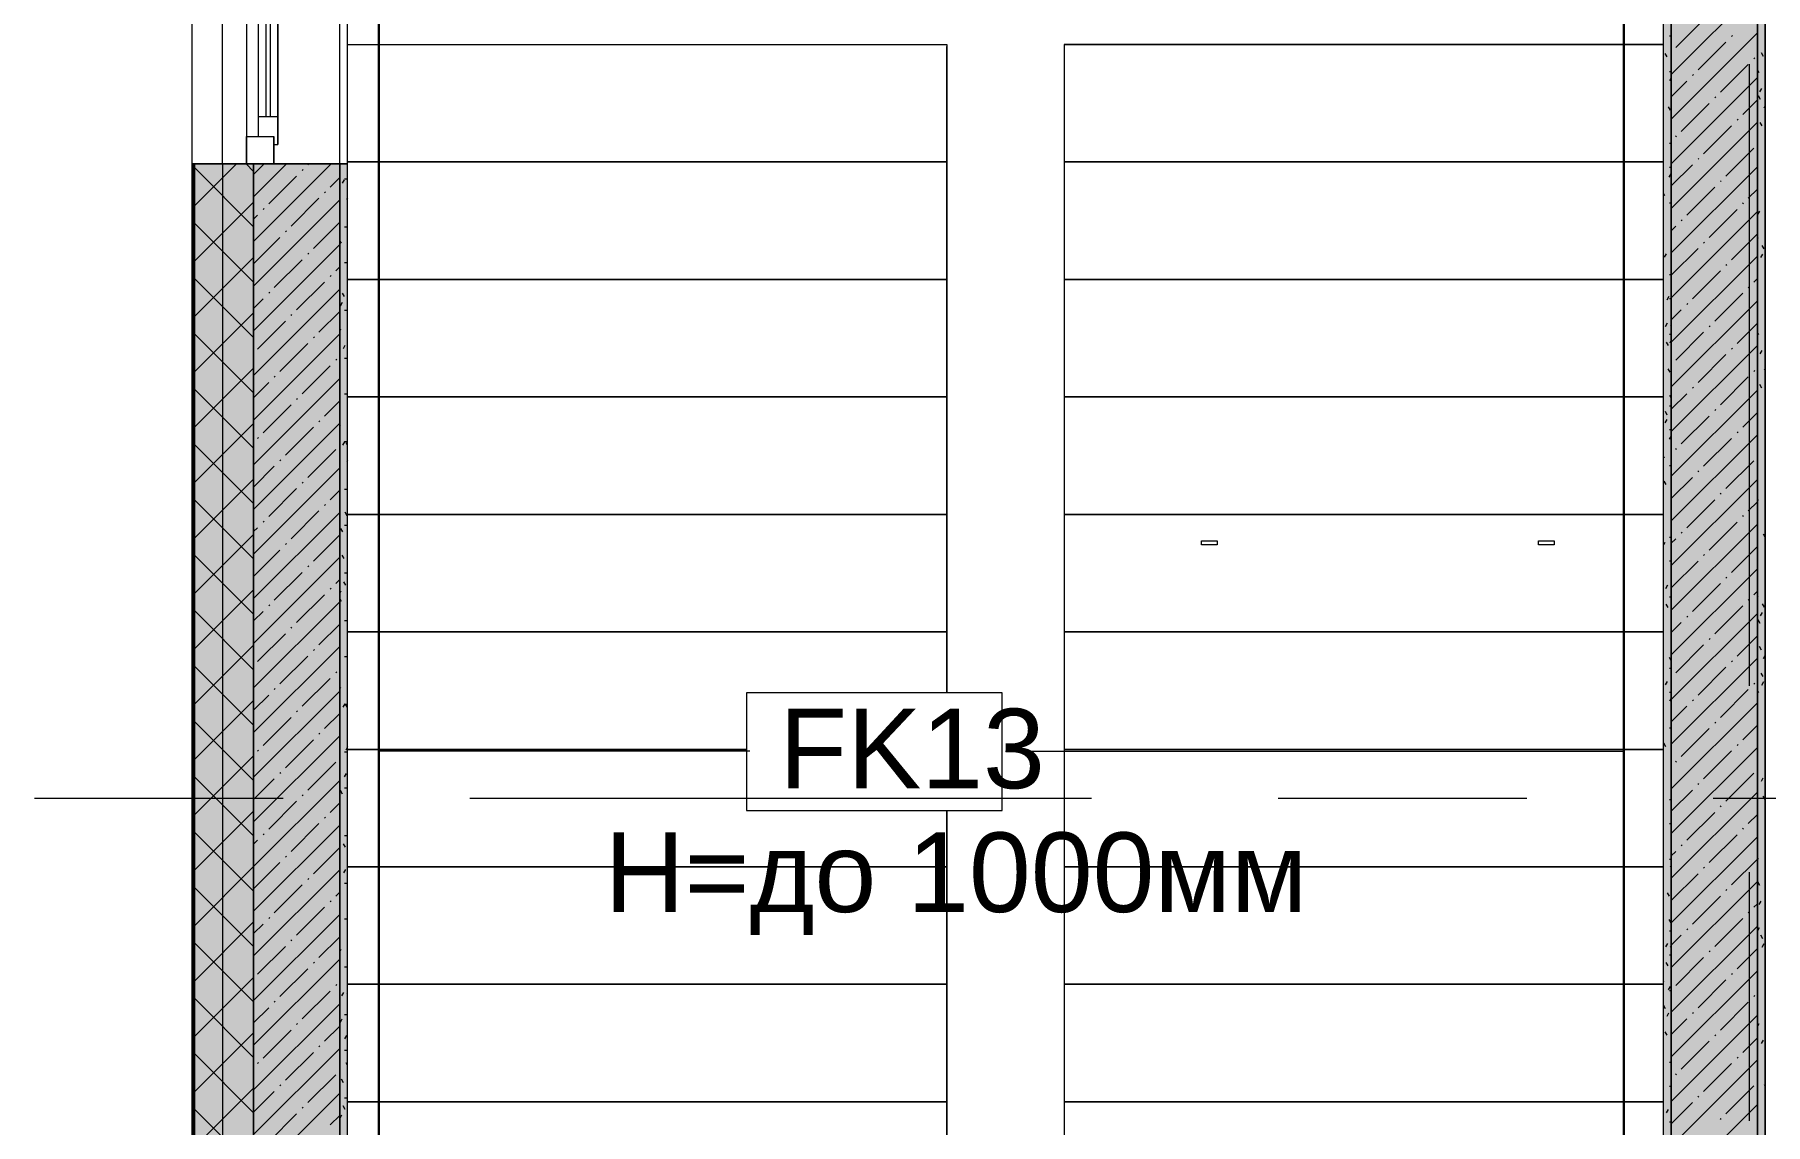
# Model space of a CAD drawing. Header units: millimetres. Extents: x -3817 to 677485, y -22715 to 103890.
# Drawn here: x 551499 to 555918, y 4644 to 7427 of the extents above; entities that cross this region are included whole.
import ezdxf

# ---------------------------------------------------------------- set-up
doc = ezdxf.new("R2010")
doc.units = ezdxf.units.MM
doc.layers.add('PDF _Геометрия', color=7, linetype='Continuous', true_color=0x1d1d1d)
doc.layers.add('PDF _Сплошная заливка', color=7, linetype='Continuous', true_color=0xffffff)
doc.layers.add('PDF _Текст', color=7, linetype='Continuous')
doc.styles.add('PDF GOST-Common', font='arial.ttf')

msp = doc.modelspace()

# ---------------------------------------------------------------- hatches: boundary and pattern name
at = {"layer": 'PDF _Сплошная заливка', "transparency": 33554559}
h = msp.add_hatch(color=256, dxfattribs=at)
h.paths.add_polyline_path([(551908.1, 1776.9), (552058.1, 1776.9), (552058.1, 7096.9), (551908.1, 7096.9), (551908.1, 5006.1)], flags=0)
h.paths.add_polyline_path([(551908.1, 9196.9), (552058.1, 9196.9), (552058.1, 10396.9), (551908.1, 10396.9)], flags=0)
h.paths.add_polyline_path([(551908.1, 12696.9), (552058.1, 12696.9), (552058.1, 14096.9), (551908.1, 14096.9)], flags=0)
h.paths.add_polyline_path([(551908.1, 14996.9), (552058.1, 14996.9), (552058.1, 16949.9), (551908.1, 16949.9), (551908.1, 16477.7)], flags=0)
h = msp.add_hatch(color=256, dxfattribs=at)
h.paths.add_polyline_path([(552058.1, 1776.9), (552278.1, 1776.9), (552278.1, 7096.9), (552058.1, 7096.9), (552058.1, 5006.1)], flags=0)
h.paths.add_polyline_path([(552278.1, 9196.9), (552278.1, 9776.9), (552058.1, 9776.9), (552058.1, 9196.9)], flags=0)
for points in [[(555678.1, 1776.9), (555898.1, 1776.9), (555898.1, 9776.9), (555678.1, 9776.9), (555678.1, 1996.9)], [(555658.1, 1996.9), (555678.1, 1996.9), (555678.1, 7396.9), (555658.1, 7396.9), (555658.1, 2016.9)]]:
    msp.add_hatch(color=256, dxfattribs=at).paths.add_polyline_path(points)
h = msp.add_hatch(color=256, dxfattribs=at)
h.paths.add_polyline_path([(552278.1, 3496.9), (552298.1, 3496.9), (552298.1, 7096.9), (552278.1, 7096.9), (552278.1, 5006.1)], flags=0)
h.paths.add_polyline_path([(552278.1, 9196.9), (552298.1, 9196.9), (552298.1, 9536.9), (552278.1, 9536.9)], flags=0)

# ---------------------------------------------------------------- linework, layer by layer
at = {"layer": 'PDF _Геометрия', "color": 9, "lineweight": 9, "true_color": 0xc0c0c0}
for points in [[(551900.1, 14096.9), (551900.1, 12696.9), (552058.1, 12696.9), (552058.1, 10396.9), (551900.1, 10396.9), (551900.1, 9196.9), (552058.1, 9196.9), (551900.1, 9196.9), (551900.1, 7096.9), (552058.1, 7096.9), (551900.1, 7096.9), (551900.1, 1776.9), (551900.1, 1623.9), (551900.1, 1618.9), (555898.1, 1618.9), (555898.1, 1776.9), (552058.1, 1776.9), (552278.1, 1776.9), (555678.1, 1776.9), (555898.1, 1776.9), (555898.1, 9576.9), (555898.1, 2276.9), (555918.1, 2276.9)], [(552278.1, 3496.9), (552278.1, 1996.9), (555678.1, 1996.9), (555678.1, 2016.9), (555658.1, 2016.9), (555658.1, 1996.9), (555678.1, 1996.9), (555678.1, 7396.9), (555678.1, 1996.9), (552278.1, 1996.9), (552298.1, 1996.9), (552298.1, 3496.9), (552298.1, 7096.9), (552298.1, 9196.9), (552298.1, 9535.9)], [(555658.1, 2017.9), (555658.1, 7396.9), (555658.1, 9535.9)]]:
    msp.add_lwpolyline(points, dxfattribs=at)
at = {"layer": 'PDF _Геометрия', "color": 7, "lineweight": 9}
for points in [[(555678.1, 9523.8), (555678.1, 9536.9), (555678.1, 9556.9), (555525.6, 9556.9), (555678.1, 9556.9), (555678.1, 9536.9), (555678.1, 9523.8), (555678.1, 9344.9), (555678.1, 7396.9), (555678.1, 9344.9)], [(552058.1, 1776.9), (552058.1, 7096.9)], [(552278.1, 3496.9), (552278.1, 7096.9)], [(554518.8, 6134.4), (554518.8, 6124.4), (554478.8, 6124.4), (554478.8, 6134.4), (554518.8, 6134.4), (554518.8, 6124.4), (554478.8, 6124.4), (554478.8, 6134.4)], [(555338.8, 6134.4), (555378.8, 6134.4), (555378.8, 6124.4), (555338.8, 6124.4)], [(555378.8, 6134.4), (555378.8, 6124.4), (555338.8, 6124.4), (555338.8, 6134.4)], [(553969.5, 5745.9), (553316.4, 5745.9), (553316.4, 5445.9), (553969.5, 5445.9)]]:
    msp.add_lwpolyline(points, close=True, dxfattribs=at)
for points in [[(555918.1, 2276.9), (555918.1, 9555.9)], [(555898.1, 1623.9), (551905.1, 1623.9), (551905.1, 1626.9), (551905.1, 1776.9), (551905.1, 7096.9)], [(555898.1, 1626.9), (551908.1, 1626.9), (551908.1, 1776.9), (551908.1, 7096.9)], [(551979.1, 7096.9), (551979.1, 1697.9), (555898.1, 1697.9)], [(553325, 5596.9), (552378.1, 5596.9)], [(553978.1, 5596.9), (555557.1, 5596.9)]]:
    msp.add_lwpolyline(points, dxfattribs=at)
at = {"layer": 'PDF _Геометрия', "color": 231, "lineweight": 9, "true_color": 0xff80c0}
msp.add_lwpolyline([(555919.1, 9555.9), (555918.1, 9555.9), (555918.1, 2276.9)], dxfattribs=at)
at = {"layer": 'PDF _Геометрия', "color": 231, "lineweight": 30, "true_color": 0xff80c0}
for points in [[(552378.1, 9516.9), (552378.1, 2096.9)], [(555557.1, 2466.9), (555557.1, 9506.9)]]:
    msp.add_lwpolyline(points, dxfattribs=at)
at = {"layer": 'PDF _Геометрия', "color": 116, "lineweight": 13, "true_color": 0x008040}
msp.add_lwpolyline([(551979.1, 7096.9), (551979.1, 9196.9)], dxfattribs=at)
at = {"layer": 'PDF _Геометрия', "color": 253, "lineweight": 9, "true_color": 0xaaaaaa}
for points in [[(552040.1, 9196.9), (552040.1, 7096.9)], [(552090.1, 7216.9), (552090.1, 8246.9)], [(552100.1, 8246.9), (552100.1, 7216.9)], [(552278.1, 6105.5), (552278.1, 7693)], [(552298.1, 7401.9), (553828.1, 7401.9), (553828.1, 7101.9), (553828.1, 6801.9), (553828.1, 6501.9), (553828.1, 6201.9), (553828.1, 5901.9), (553828.1, 5745.9), (553828.1, 5896.9), (553828.1, 6196.9), (553828.1, 6496.9), (553828.1, 6796.9), (553828.1, 7096.9), (553828.1, 7396.9)], [(554128.1, 7401.9), (555658.1, 7401.9), (554128.1, 7401.9), (554128.1, 7101.9), (554128.1, 6801.9), (555658.1, 6801.9), (554128.1, 6801.9), (554128.1, 6501.9), (554128.1, 6201.9), (554128.1, 5901.9), (554128.1, 5601.9), (554128.1, 5301.9), (554128.1, 5001.9), (554128.1, 4701.9), (554128.1, 4401.9), (554128.1, 4101.9), (554128.1, 3801.9), (554128.1, 3501.9)], [(554128.1, 7396.9), (554128.1, 7096.9), (554128.1, 6796.9), (554128.1, 6496.9), (554128.1, 6196.9), (554128.1, 5896.9), (554128.1, 5596.9), (554128.1, 5296.9), (554128.1, 4996.9), (554128.1, 4696.9), (554128.1, 4396.9)], [(555878.1, 5764.5), (555878.1, 7352)], [(552110.1, 7096.9), (552110.1, 7166.9)], [(552278.1, 4994.3), (552278.1, 5629.3)], [(551499, 5476.9), (552134, 5476.9)], [(552610.3, 5476.9), (554197.8, 5476.9)], [(553828.1, 4396.9), (553828.1, 4696.9), (553828.1, 4996.9), (553828.1, 5296.9), (553828.1, 5445.9), (553828.1, 5301.9), (553828.1, 5001.9), (553828.1, 4701.9), (553828.1, 4401.9)], [(554674, 5476.9), (555309, 5476.9)], [(555785.3, 5476.9), (557372.8, 5476.9)], [(555878.1, 4653.3), (555878.1, 5288.3)]]:
    msp.add_lwpolyline(points, dxfattribs=at)
at = {"layer": 'PDF _Геометрия', "color": 253, "lineweight": 13, "true_color": 0xaaaaaa}
for points in [[(552120.1, 7146.9), (552120.1, 8316.9), (552110.1, 8316.9), (552110.1, 8296.9), (552070.1, 8296.9), (552070.1, 7166.9), (552110.1, 7166.9), (552110.1, 7146.9)], [(552040.1, 7166.9), (552110.1, 7166.9), (552110.1, 7096.9), (552040.1, 7096.9)]]:
    msp.add_lwpolyline(points, close=True, dxfattribs=at)
for points in [[(552120.1, 8316.9), (552120.1, 7146.9)], [(552120.1, 7216.9), (552070.1, 7216.9)]]:
    msp.add_lwpolyline(points, dxfattribs=at)
at = {"layer": 'PDF _Геометрия', "lineweight": 9}
for points in [[(555678.1, 7325.7), (555898.1, 7545.7)], [(555678.1, 7211.6), (555898.1, 7431.6)], [(555689.4, 7394), (555760.7, 7465.3)], [(555831.9, 7422.5), (555834.3, 7424.9)], [(555746.4, 7337), (555817.7, 7408.2)], [(555803.4, 7279.9), (555874.7, 7351.2)], [(555889, 7365.5), (555891.3, 7367.8)], [(555678.1, 7097.6), (555898.1, 7317.6)], [(555678.1, 7268.7), (555717.9, 7308.5)], [(555732.2, 7322.7), (555734.5, 7325.1)], [(555703.6, 7180.1), (555774.9, 7251.4)], [(555789.2, 7265.7), (555791.6, 7268.1)], [(555860.5, 7222.9), (555898.1, 7260.6)], [(555846.2, 7208.7), (555848.6, 7211)], [(555678.1, 6983.5), (555898.1, 7203.5)], [(555689.4, 7165.9), (555691.8, 7168.3)], [(555760.7, 7123.1), (555831.9, 7194.4)], [(555817.7, 7066.1), (555889, 7137.4)], [(551908.1, 6990.9), (552014.1, 7096.9)], [(552058.1, 6936.6), (551908.1, 7086.6)], [(552058.1, 7078), (552039.3, 7096.9)], [(552058.1, 7013.1), (552141.8, 7096.9)], [(552058.1, 6899.1), (552255.9, 7096.9)], [(552058.1, 7070.1), (552084.8, 7096.9)], [(552182.4, 7080.4), (552184.7, 7082.7)], [(552196.6, 7094.6), (552198.9, 7096.9)], [(555678.1, 7040.6), (555732.2, 7094.6)], [(555678.1, 6869.5), (555898.1, 7089.5)], [(555746.4, 7108.9), (555748.8, 7111.2)], [(552096.8, 6994.8), (552168.1, 7066.1)], [(552253.7, 7037.6), (552278.1, 7062)], [(555717.9, 6966.3), (555789.2, 7037.6)], [(555803.4, 7051.8), (555805.8, 7054.2)], [(555874.7, 7009.1), (555898.1, 7032.5)], [(551908.1, 6849.4), (552058.1, 6999.4)], [(552058.1, 6785), (552278.1, 7005)], [(552082.6, 6980.6), (552084.9, 6982.9)], [(552153.9, 6937.8), (552225.1, 7009.1)], [(552239.4, 7023.3), (552241.8, 7025.7)], [(555860.5, 6994.8), (555862.8, 6997.2)], [(552058.1, 6795.2), (551908.1, 6945.2)], [(552058.1, 6956.1), (552068.3, 6966.3)], [(552210.9, 6880.8), (552278.1, 6948)], [(555678.1, 6755.4), (555898.1, 6975.4)], [(555703.6, 6952), (555706, 6954.4)], [(555774.9, 6909.3), (555846.2, 6980.6)], [(552058.1, 6842), (552125.3, 6909.3)], [(552139.6, 6923.5), (552142, 6925.9)], [(555678.1, 6926.5), (555689.4, 6937.8)], [(555760.7, 6895), (555763, 6897.4)], [(555831.9, 6852.3), (555898.1, 6918.4)], [(551908.1, 6708), (552058.1, 6858)], [(552058.1, 6671), (552278.1, 6891)], [(552111.1, 6781), (552182.4, 6852.3)], [(552196.6, 6866.5), (552199, 6868.9)], [(555678.1, 6812.5), (555746.4, 6880.8)], [(555678.1, 6641.4), (555898.1, 6861.4)], [(552253.7, 6809.5), (552256, 6811.9)], [(552267.9, 6823.7), (552278.1, 6834)], [(555732.2, 6752.5), (555803.4, 6823.7)], [(555817.7, 6838), (555820.1, 6840.4)], [(552058.1, 6653.8), (551908.1, 6803.8)], [(552058.1, 6556.9), (552278.1, 6776.9)], [(552096.8, 6766.7), (552099.2, 6769.1)], [(552168.1, 6724), (552239.4, 6795.2)], [(555789.2, 6695.4), (555860.5, 6766.7)], [(555874.7, 6781), (555877.1, 6783.3)], [(555889, 6795.2), (555898.1, 6804.4)], [(552058.1, 6728), (552082.6, 6752.5)], [(552225.1, 6666.9), (552278.1, 6719.9)], [(555678.1, 6527.4), (555898.1, 6747.4)], [(555678.1, 6698.4), (555703.6, 6724)], [(555717.9, 6738.2), (555720.3, 6740.6)], [(551908.1, 6566.6), (552058.1, 6716.6)], [(552068.3, 6624.2), (552139.6, 6695.4)], [(552153.9, 6709.7), (552156.2, 6712.1)], [(555774.9, 6681.2), (555777.3, 6683.6)], [(555846.2, 6638.4), (555898.1, 6690.3)], [(552058.1, 6512.3), (551908.1, 6662.3)], [(552058.1, 6442.9), (552278.1, 6662.9)], [(552125.3, 6567.1), (552196.6, 6638.4)], [(552210.9, 6652.7), (552213.3, 6655)], [(555678.1, 6413.3), (555898.1, 6633.3)], [(555689.4, 6595.6), (555760.7, 6666.9)], [(552267.9, 6595.6), (552270.3, 6598)], [(555746.4, 6538.6), (555817.7, 6609.9)], [(555831.9, 6624.2), (555834.3, 6626.5)], [(551908.1, 6425.2), (552058.1, 6575.2)], [(552058.1, 6328.8), (552278.1, 6548.8)], [(552111.1, 6552.9), (552113.5, 6555.2)], [(552182.4, 6510.1), (552253.7, 6581.4)], [(555803.4, 6481.6), (555874.7, 6552.9)], [(555889, 6567.1), (555891.3, 6569.5)], [(552058.1, 6370.9), (551908.1, 6520.9)], [(552058.1, 6499.9), (552096.8, 6538.6)], [(552168.1, 6495.9), (552170.5, 6498.2)], [(555678.1, 6299.3), (555898.1, 6519.3)], [(555678.1, 6470.3), (555717.9, 6510.1)], [(555732.2, 6524.4), (555734.5, 6526.7)], [(552082.6, 6410.3), (552153.9, 6481.6)], [(552239.4, 6453.1), (552278.1, 6491.8)], [(555703.6, 6381.8), (555774.9, 6453.1)], [(555789.2, 6467.3), (555791.6, 6469.7)], [(555860.5, 6424.6), (555898.1, 6462.2)], [(551908.1, 6283.8), (552058.1, 6433.8)], [(552058.1, 6214.8), (552278.1, 6434.8)], [(552139.6, 6353.3), (552210.9, 6424.6)], [(552225.1, 6438.8), (552227.5, 6441.2)], [(555846.2, 6410.3), (555848.6, 6412.7)], [(552058.1, 6229.5), (551908.1, 6379.5)], [(552068.3, 6396.1), (552070.7, 6398.4)], [(552196.6, 6296.3), (552267.9, 6367.5)], [(555678.1, 6185.2), (555898.1, 6405.2)], [(555689.4, 6367.5), (555691.8, 6369.9)], [(555760.7, 6324.8), (555831.9, 6396.1)], [(552058.1, 6271.8), (552111.1, 6324.8)], [(552058.1, 6100.7), (552278.1, 6320.7)], [(552125.3, 6339), (552127.7, 6341.4)], [(555817.7, 6267.8), (555889, 6339)], [(551908.1, 6142.3), (552058.1, 6292.3)], [(552182.4, 6282), (552184.7, 6284.4)], [(555678.1, 6242.2), (555732.2, 6296.3)], [(555678.1, 6071.2), (555898.1, 6291.2)], [(555746.4, 6310.5), (555748.8, 6312.9)], [(552058.1, 6088.1), (551908.1, 6238.1)], [(552096.8, 6196.5), (552168.1, 6267.8)], [(552253.7, 6239.2), (552278.1, 6263.7)], [(555717.9, 6168), (555789.2, 6239.2)], [(555803.4, 6253.5), (555805.8, 6255.9)], [(555874.7, 6210.7), (555898.1, 6234.1)], [(552058.1, 5986.7), (552278.1, 6206.7)], [(552153.9, 6139.4), (552225.1, 6210.7)], [(552239.4, 6225), (552241.8, 6227.4)], [(555860.5, 6196.5), (555862.8, 6198.8)], [(551908.1, 6000.9), (552058.1, 6150.9)], [(552058.1, 6157.8), (552068.3, 6168)], [(552082.6, 6182.2), (552084.9, 6184.6)], [(552210.9, 6082.4), (552278.1, 6149.7)], [(555678.1, 5957.1), (555898.1, 6177.1)], [(555703.6, 6153.7), (555706, 6156.1)], [(555774.9, 6110.9), (555846.2, 6182.2)], [(552058.1, 6043.7), (552125.3, 6110.9)], [(552139.6, 6125.2), (552142, 6127.6)], [(555678.1, 6128.2), (555689.4, 6139.4)], [(555760.7, 6096.7), (555763, 6099.1)], [(555831.9, 6053.9), (555898.1, 6120.1)], [(552058.1, 5946.7), (551908.1, 6096.7)], [(552058.1, 5872.6), (552278.1, 6092.6)], [(552196.6, 6068.2), (552199, 6070.5)], [(555678.1, 6014.1), (555746.4, 6082.4)], [(555678.1, 5843.1), (555898.1, 6063.1)], [(552111.1, 5982.6), (552182.4, 6053.9)], [(552253.7, 6011.1), (552256, 6013.5)], [(552267.9, 6025.4), (552278.1, 6035.6)], [(555732.2, 5954.1), (555803.4, 6025.4)], [(555817.7, 6039.7), (555820.1, 6042)], [(551908.1, 5859.5), (552058.1, 6009.5)], [(552058.1, 5758.6), (552278.1, 5978.6)], [(552096.8, 5968.4), (552099.2, 5970.7)], [(552168.1, 5925.6), (552239.4, 5996.9)], [(555789.2, 5897.1), (555860.5, 5968.4)], [(555874.7, 5982.6), (555877.1, 5985)], [(555889, 5996.9), (555898.1, 6006)], [(552058.1, 5805.2), (551908.1, 5955.2)], [(552058.1, 5929.7), (552082.6, 5954.1)], [(555678.1, 5729), (555898.1, 5949)], [(555678.1, 5900.1), (555703.6, 5925.6)], [(555717.9, 5939.9), (555720.3, 5942.2)], [(552068.3, 5825.8), (552139.6, 5897.1)], [(552153.9, 5911.4), (552156.2, 5913.7)], [(552225.1, 5868.6), (552278.1, 5921.6)], [(555774.9, 5882.8), (555777.3, 5885.2)], [(555846.2, 5840.1), (555898.1, 5892)], [(551908.1, 5718.1), (552058.1, 5868.1)], [(552058.1, 5644.5), (552278.1, 5864.5)], [(552125.3, 5768.8), (552196.6, 5840.1)], [(552210.9, 5854.3), (552213.3, 5856.7)], [(555678.1, 5615), (555898.1, 5835)], [(555689.4, 5797.3), (555760.7, 5868.6)], [(552058.1, 5663.8), (551908.1, 5813.8)], [(552267.9, 5797.3), (552270.3, 5799.7)], [(555746.4, 5740.3), (555817.7, 5811.6)], [(555831.9, 5825.8), (555834.3, 5828.2)], [(552058.1, 5530.5), (552278.1, 5750.5)], [(552111.1, 5754.5), (552113.5, 5756.9)], [(552182.4, 5711.8), (552253.7, 5783)], [(555803.4, 5683.3), (555874.7, 5754.5)], [(555889, 5768.8), (555891.3, 5771.2)], [(551908.1, 5576.7), (552058.1, 5726.7)], [(552058.1, 5701.6), (552096.8, 5740.3)], [(555678.1, 5500.9), (555898.1, 5720.9)], [(555678.1, 5672), (555717.9, 5711.8)], [(555732.2, 5726), (555734.5, 5728.4)], [(552058.1, 5522.4), (551908.1, 5672.4)], [(552082.6, 5612), (552153.9, 5683.3)], [(552168.1, 5697.5), (552170.5, 5699.9)], [(552239.4, 5654.7), (552278.1, 5693.5)], [(555789.2, 5669), (555791.6, 5671.4)], [(555860.5, 5626.2), (555898.1, 5663.9)], [(552058.1, 5416.4), (552278.1, 5636.4)], [(552139.6, 5554.9), (552210.9, 5626.2)], [(552225.1, 5640.5), (552227.5, 5642.9)], [(555703.6, 5583.5), (555774.9, 5654.7)], [(555846.2, 5612), (555848.6, 5614.3)], [(551908.1, 5435.2), (552058.1, 5585.2)], [(552068.3, 5597.7), (552070.7, 5600.1)], [(552196.6, 5497.9), (552267.9, 5569.2)], [(555678.1, 5386.9), (555898.1, 5606.9)], [(555689.4, 5569.2), (555691.8, 5571.6)], [(555760.7, 5526.4), (555831.9, 5597.7)], [(552058.1, 5381), (551908.1, 5531)], [(552058.1, 5473.5), (552111.1, 5526.4)], [(552125.3, 5540.7), (552127.7, 5543.1)], [(555817.7, 5469.4), (555889, 5540.7)], [(552058.1, 5302.4), (552278.1, 5522.4)], [(552182.4, 5483.7), (552184.7, 5486)], [(555678.1, 5443.9), (555732.2, 5497.9)], [(555678.1, 5272.8), (555898.1, 5492.8)], [(555746.4, 5512.2), (555748.8, 5514.5)], [(551908.1, 5293.8), (552058.1, 5443.8)], [(552096.8, 5398.1), (552168.1, 5469.4)], [(552253.7, 5440.9), (552278.1, 5465.4)], [(555717.9, 5369.6), (555789.2, 5440.9)], [(555803.4, 5455.2), (555805.8, 5457.5)], [(552058.1, 5188.3), (552278.1, 5408.3)], [(552153.9, 5341.1), (552225.1, 5412.4)], [(552239.4, 5426.6), (552241.8, 5429)], [(555860.5, 5398.1), (555862.8, 5400.5)], [(555874.7, 5412.4), (555898.1, 5435.8)], [(552058.1, 5239.5), (551908.1, 5389.5)], [(552058.1, 5359.4), (552068.3, 5369.6)], [(552082.6, 5383.9), (552084.9, 5386.2)], [(552210.9, 5284.1), (552278.1, 5351.3)], [(555678.1, 5158.8), (555898.1, 5378.8)], [(555703.6, 5355.4), (555706, 5357.7)], [(555774.9, 5312.6), (555846.2, 5383.9)], [(552058.1, 5245.4), (552125.3, 5312.6)], [(552139.6, 5326.8), (552142, 5329.2)], [(555678.1, 5329.8), (555689.4, 5341.1)], [(555831.9, 5255.6), (555898.1, 5321.7)], [(551908.1, 5152.4), (552058.1, 5302.4)], [(552058.1, 5074.3), (552278.1, 5294.3)], [(552196.6, 5269.8), (552199, 5272.2)], [(555678.1, 5215.8), (555746.4, 5284.1)], [(555678.1, 5044.7), (555898.1, 5264.7)], [(555760.7, 5298.3), (555763, 5300.7)], [(552058.1, 5098.1), (551908.1, 5248.1)], [(552111.1, 5184.3), (552182.4, 5255.6)], [(552253.7, 5212.8), (552256, 5215.2)], [(552267.9, 5227.1), (552278.1, 5237.3)], [(555732.2, 5155.8), (555803.4, 5227.1)], [(555817.7, 5241.3), (555820.1, 5243.7)], [(552058.1, 4960.2), (552278.1, 5180.2)], [(552096.8, 5170), (552099.2, 5172.4)], [(552168.1, 5127.3), (552239.4, 5198.5)], [(555874.7, 5184.3), (555877.1, 5186.7)], [(555889, 5198.5), (555898.1, 5207.7)], [(551908.1, 5011), (552058.1, 5161)], [(552058.1, 5131.3), (552082.6, 5155.8)], [(555678.1, 4930.7), (555898.1, 5150.7)], [(555678.1, 5101.7), (555703.6, 5127.3)], [(555717.9, 5141.5), (555720.3, 5143.9)], [(555789.2, 5098.7), (555860.5, 5170)], [(552058.1, 4956.7), (551908.1, 5106.7)], [(552068.3, 5027.5), (552139.6, 5098.7)], [(552153.9, 5113), (552156.2, 5115.4)], [(552225.1, 5070.2), (552278.1, 5123.2)], [(555774.9, 5084.5), (555777.3, 5086.9)], [(555846.2, 5041.7), (555898.1, 5093.6)], [(552058.1, 4846.2), (552278.1, 5066.2)], [(552125.3, 4970.4), (552196.6, 5041.7)], [(552210.9, 5056), (552213.3, 5058.4)], [(555689.4, 4999), (555760.7, 5070.2)], [(551908.1, 4869.5), (552058.1, 5019.5)], [(552267.9, 4999), (552270.3, 5001.3)], [(555678.1, 4816.6), (555898.1, 5036.6)], [(555746.4, 4941.9), (555817.7, 5013.2)], [(555831.9, 5027.5), (555834.3, 5029.8)], [(552058.1, 4815.3), (551908.1, 4965.3)], [(552058.1, 4732.1), (552278.1, 4952.1)], [(552111.1, 4956.2), (552113.5, 4958.6)], [(552182.4, 4913.4), (552253.7, 4984.7)], [(555803.4, 4884.9), (555874.7, 4956.2)], [(555889, 4970.4), (555891.3, 4972.8)], [(552058.1, 4903.2), (552096.8, 4941.9)], [(555678.1, 4702.6), (555898.1, 4922.6)], [(555678.1, 4873.6), (555717.9, 4913.4)], [(555732.2, 4927.7), (555734.5, 4930)], [(551908.1, 4728.1), (552058.1, 4878.1)], [(552082.6, 4813.6), (552153.9, 4884.9)], [(552168.1, 4899.2), (552170.5, 4901.5)], [(552239.4, 4856.4), (552278.1, 4895.1)], [(555789.2, 4870.7), (555791.6, 4873)], [(555860.5, 4827.9), (555898.1, 4865.5)], [(552058.1, 4673.9), (551908.1, 4823.9)], [(552058.1, 4618.1), (552278.1, 4838.1)], [(552139.6, 4756.6), (552210.9, 4827.9)], [(552225.1, 4842.1), (552227.5, 4844.5)], [(555703.6, 4785.1), (555774.9, 4856.4)], [(552068.3, 4799.4), (552070.7, 4801.7)], [(555678.1, 4588.5), (555898.1, 4808.5)], [(555689.4, 4770.9), (555691.8, 4773.2)], [(555760.7, 4728.1), (555831.9, 4799.4)], [(555846.2, 4813.6), (555848.6, 4816)], [(551908.1, 4586.7), (552058.1, 4736.7)], [(552125.3, 4742.3), (552127.7, 4744.7)], [(552196.6, 4699.6), (552267.9, 4770.9)], [(555817.7, 4671.1), (555889, 4742.3)], [(552058.1, 4675.1), (552111.1, 4728.1)], [(552058.1, 4504), (552278.1, 4724)], [(552182.4, 4685.3), (552184.7, 4687.7)], [(555678.1, 4645.5), (555732.2, 4699.6)], [(555678.1, 4474.5), (555898.1, 4694.5)], [(555746.4, 4713.8), (555748.8, 4716.2)], [(552058.1, 4532.4), (551908.1, 4682.4)], [(552096.8, 4599.8), (552168.1, 4671.1)], [(552253.7, 4642.6), (552278.1, 4667)], [(555803.4, 4656.8), (555805.8, 4659.2)]]:
    msp.add_lwpolyline(points, dxfattribs=at)
at = {"layer": 'PDF _Геометрия', "color": 253, "lineweight": 9, "true_color": 0x9b9b9b}
for points in [[(555673.3, 7424.2), (555678.1, 7424.2)], [(555917.2, 7393.7), (555918.1, 7393.7)], [(555667.6, 7370.5), (555662.6, 7379.2)], [(555678.1, 7378.3), (555677.3, 7376.8)], [(555902.2, 7329.9), (555898.1, 7337)], [(555913.3, 7371.6), (555908.3, 7380.3)], [(555678.1, 7317.4), (555673.2, 7308.8)], [(555673.3, 7332.8), (555678.1, 7332.8)], [(555906.3, 7261.9), (555901.2, 7270.6)], [(555908.7, 7290), (555903.7, 7281.3)], [(555675.8, 7234.4), (555670.7, 7243.1)], [(555918.1, 7245.4), (555914.8, 7239.7)], [(555917.2, 7210.9), (555918.1, 7210.9)], [(555910.4, 7193.9), (555905.3, 7202.6)], [(555673.3, 7149.9), (555678.1, 7149.9)], [(555899.2, 7152.2), (555898.1, 7154.1)], [(555917.2, 7149.9), (555918.1, 7149.9)], [(555677.1, 7071.8), (555672.1, 7063.1)], [(555673.3, 7088.9), (555678.1, 7088.9)], [(552289.6, 7056.6), (552284.6, 7047.9)], [(552290, 7058.5), (552298.1, 7058.5)], [(555917.2, 7058.5), (555918.1, 7058.5)], [(552298.1, 7010.4), (552295.7, 7006.3)], [(555661.6, 7015.1), (555658.1, 7021.2)], [(555673.3, 6997.5), (555678.1, 6997.5)], [(555903.5, 6976.3), (555898.5, 6967.5)], [(552282.3, 6894.2), (552278.1, 6901.4)], [(552290, 6936.5), (552298.1, 6936.5)], [(555899.4, 6908.2), (555898.1, 6905.9)], [(555664.9, 6867.7), (555659.8, 6859)], [(555910.6, 6866.6), (555905.6, 6857.9)], [(555915.5, 6880.1), (555910.5, 6888.8)], [(555917.2, 6875.6), (555918.1, 6875.6)], [(552290, 6845.1), (552298.1, 6845.1)], [(555673.3, 6814.6), (555678.1, 6814.6)], [(555917.2, 6814.6), (555918.1, 6814.6)], [(552290.5, 6758.1), (552285.4, 6766.8)], [(552284.4, 6742.9), (552279.4, 6734.1)], [(552290, 6723.2), (552298.1, 6723.2)], [(555671.9, 6758), (555666.9, 6749.3)], [(555673.3, 6753.7), (555678.1, 6753.7)], [(555917.2, 6723.2), (555918.1, 6723.2)], [(552280.3, 6674.8), (552278.1, 6671)], [(555667.8, 6690), (555662.8, 6681.3)], [(555678.1, 6681.7), (555677, 6683.6)], [(552291.5, 6633.2), (552286.5, 6624.5)], [(555670.9, 6633.3), (555665.9, 6642)], [(555673.3, 6662.2), (555678.1, 6662.2)], [(555678.1, 6646.8), (555674, 6639.6)], [(555901.4, 6660.8), (555898.1, 6666.4)], [(555898.3, 6662.5), (555898.1, 6662.1)], [(552290, 6601.3), (552298.1, 6601.3)], [(555909.5, 6620.9), (555904.5, 6612.1)], [(555675, 6565.2), (555669.9, 6573.9)], [(555918.1, 6574.8), (555915.6, 6570.5)], [(552290, 6509.8), (552298.1, 6509.8)], [(555678.1, 6498.8), (555674, 6505.9)], [(555909.6, 6524.7), (555904.5, 6533.4)], [(555917.2, 6540.3), (555918.1, 6540.3)], [(555667.9, 6455.6), (555662.9, 6464.3)], [(555673.3, 6479.3), (555678.1, 6479.3)], [(555917.2, 6479.3), (555918.1, 6479.3)], [(552279.3, 6429.1), (552278.1, 6427.1)], [(555666.8, 6444.2), (555661.7, 6435.5)], [(555673.3, 6418.4), (555678.1, 6418.4)], [(552290.4, 6387.4), (552285.4, 6378.7)], [(552290, 6387.9), (552298.1, 6387.9)], [(552298.1, 6379.1), (552294.7, 6385)], [(555677.9, 6402.6), (555672.9, 6393.9)], [(555917.2, 6387.9), (555918.1, 6387.9)], [(552298.1, 6339.8), (552296.5, 6337.1)], [(555660.8, 6345.9), (555658.1, 6350.6)], [(555673.3, 6326.9), (555678.1, 6326.9)], [(555664.9, 6277.9), (555659.9, 6286.6)], [(552290, 6266), (552298.1, 6266)], [(555900.2, 6239.1), (555898.1, 6235.4)], [(552296.7, 6198.6), (552291.7, 6207.3)], [(555917.2, 6205), (555918.1, 6205)], [(552285.6, 6157), (552280.6, 6165.7)], [(552290, 6174.5), (552298.1, 6174.5)], [(555673.3, 6144.1), (555678.1, 6144.1)], [(555918.1, 6144.1), (555913.8, 6151.6)], [(555917.2, 6144.1), (555918.1, 6144.1)], [(555918.1, 6148.1), (555917.5, 6147.1)], [(555661.6, 6130.5), (555658.1, 6124.5)], [(552289.7, 6088.9), (552284.6, 6097.6)], [(555673.3, 6083.1), (555678.1, 6083.1)], [(555918.1, 6083.1), (555917.9, 6083.6)], [(552293.7, 6020.9), (552288.7, 6029.6)], [(552290, 6052.6), (552298.1, 6052.6)], [(555668.6, 6020.8), (555663.6, 6012.1)], [(555917.2, 6052.6), (555918.1, 6052.6)], [(552281.1, 6005.6), (552278.1, 6000.4)], [(552282.6, 5979.3), (552278.1, 5987)], [(555670.1, 5964.1), (555665.1, 5972.8)], [(555673.3, 5991.7), (555678.1, 5991.7)], [(555899.1, 5993.3), (555898.1, 5991.5)], [(555915.8, 5965.2), (555910.8, 5973.9)], [(552290, 5930.7), (552298.1, 5930.7)], [(555904.7, 5923.5), (555899.6, 5932.3)], [(555910.3, 5951.7), (555905.3, 5943)], [(552290, 5839.3), (552298.1, 5839.3)], [(555678.1, 5828.3), (555673.2, 5836.7)], [(555908.8, 5855.5), (555903.7, 5864.2)], [(555917.4, 5842), (555912.3, 5833.3)], [(555917.2, 5869.7), (555918.1, 5869.7)], [(552279.6, 5801.5), (552278.1, 5804.1)], [(555673.3, 5808.8), (555678.1, 5808.8)], [(555912.8, 5787.5), (555907.8, 5796.2)], [(555917.2, 5808.8), (555918.1, 5808.8)], [(552280.1, 5759.9), (552278.1, 5756.6)], [(555667.6, 5775.1), (555662.5, 5766.4)], [(555673.3, 5747.8), (555678.1, 5747.8)], [(555901.7, 5745.8), (555898.1, 5752)], [(555913.3, 5774), (555908.3, 5765.3)], [(552291.2, 5718.3), (552286.2, 5709.6)], [(552290, 5717.3), (552298.1, 5717.3)], [(552298.1, 5708.5), (552293.9, 5715.8)], [(555678.1, 5732.4), (555673.7, 5724.7)], [(555917.2, 5717.3), (555918.1, 5717.3)], [(555664.1, 5608.7), (555659.1, 5617.4)], [(555673.3, 5656.4), (555678.1, 5656.4)], [(552290, 5595.4), (552298.1, 5595.4)], [(552298.1, 5608.3), (552293.3, 5599.9)], [(555898.7, 5568.1), (555898.1, 5569.1)], [(552294.2, 5540.6), (552289.2, 5531.9)], [(555678.1, 5549.5), (555676.7, 5547)], [(555912.2, 5528.2), (555907.2, 5519.5)], [(555917.2, 5534.5), (555918.1, 5534.5)], [(552284.8, 5487.8), (552279.8, 5496.5)], [(552290, 5504), (552298.1, 5504)], [(555918, 5473.7), (555913, 5482.4)], [(555673.3, 5473.5), (555678.1, 5473.5)], [(555917.2, 5473.5), (555918.1, 5473.5)], [(555658.3, 5393.3), (555658.1, 5393)], [(555673.3, 5412.5), (555678.1, 5412.5)], [(552292.9, 5351.7), (552287.9, 5360.4)], [(552290, 5382.1), (552298.1, 5382.1)], [(555917.2, 5382.1), (555918.1, 5382.1)], [(555673.3, 5321.1), (555678.1, 5321.1)], [(555678.1, 5305.7), (555675.6, 5301.3)], [(555899.9, 5324.1), (555898.1, 5321)], [(552293.1, 5294.8), (552288.1, 5286.1)], [(552290, 5260.1), (552298.1, 5260.1)], [(555903.9, 5254.4), (555898.8, 5263.1)], [(555673.4, 5226.9), (555668.3, 5235.6)], [(555907, 5214.5), (555902, 5205.8)], [(555917.2, 5199.2), (555918.1, 5199.2)], [(552278.8, 5132.4), (552278.1, 5133.6)], [(552290, 5168.7), (552298.1, 5168.7)], [(555677.5, 5158.9), (555672.4, 5167.6)], [(555673.3, 5138.2), (555678.1, 5138.2)], [(555902.9, 5146.4), (555898.1, 5138.1)], [(555912, 5118.3), (555907, 5127)], [(555917.2, 5138.2), (555918.1, 5138.2)], [(552280.9, 5090.7), (552278.1, 5086)], [(555668.4, 5105.9), (555663.3, 5097.2)], [(555678.1, 5096.7), (555676.5, 5099.5)], [(555914.1, 5104.8), (555909.1, 5096.1)], [(552290, 5046.8), (552298.1, 5046.8)], [(555670.4, 5049.2), (555665.4, 5057.9)], [(555673.3, 5077.3), (555678.1, 5077.3)], [(555917.2, 5046.8), (555918.1, 5046.8)], [(555659.2, 5007.5), (555658.1, 5009.5)], [(555675.4, 4996.2), (555670.4, 4987.5)], [(552287.9, 4981.1), (552282.9, 4972.4)], [(552298.1, 4977), (552297.2, 4978.6)], [(555673.3, 4985.8), (555678.1, 4985.8)], [(552283.8, 4913), (552278.8, 4904.3)], [(552290, 4924.9), (552298.1, 4924.9)], [(555663.3, 4939.5), (555658.3, 4948.2)], [(555671.3, 4928.2), (555666.3, 4919.5)], [(552295, 4871.4), (552290, 4862.7)], [(555667.4, 4871.5), (555662.4, 4880.2)], [(555678.1, 4879), (555677.5, 4877.9)], [(555901.8, 4900.7), (555898.1, 4894.3)], [(555917.2, 4863.9), (555918.1, 4863.9)], [(552290, 4833.4), (552298.1, 4833.4)], [(555913, 4859.1), (555908, 4850.4)], [(552298.1, 4794.1), (552294.2, 4800.9)], [(555673.3, 4802.9), (555678.1, 4802.9)], [(555917.2, 4802.9), (555918.1, 4802.9)], [(552288.1, 4750.6), (552283, 4759.3)], [(555673.3, 4742), (555678.1, 4742)], [(555918.1, 4742), (555916.3, 4745.2)], [(552292.1, 4682.5), (552287.1, 4691.3)], [(552290, 4711.5), (552298.1, 4711.5)], [(555917.2, 4711.5), (555918.1, 4711.5)], [(552282.7, 4667.3), (552278.1, 4659.3)], [(555670.2, 4682.5), (555665.2, 4673.8)], [(555673.3, 4650.5), (555678.1, 4650.5)]]:
    msp.add_lwpolyline(points, dxfattribs=at)
at = {"layer": 'PDF _Геометрия', "color": 9, "lineweight": 9, "true_color": 0xc0c0c0}
for points in [[(552278.1, 7096.9), (552058.1, 7096.9)], [(552298.1, 7096.9), (552278.1, 7096.9)]]:
    msp.add_lwpolyline(points, close=True, dxfattribs=at)
at = {"layer": 'PDF _Геометрия', "color": 253, "lineweight": 9, "true_color": 0xaaaaaa}
for points in [[(553828.1, 7101.9), (552298.1, 7101.9)], [(554128.1, 7101.9), (555658.1, 7101.9)], [(553828.1, 6801.9), (552298.1, 6801.9)], [(553828.1, 6501.9), (552298.1, 6501.9)], [(554128.1, 6501.9), (555658.1, 6501.9)], [(553828.1, 6201.9), (552298.1, 6201.9)], [(554128.1, 6201.9), (555658.1, 6201.9)], [(553828.1, 5901.9), (552298.1, 5901.9)], [(554128.1, 5901.9), (555658.1, 5901.9)], [(553316.4, 5601.9), (552298.1, 5601.9)], [(554128.1, 5601.9), (555658.1, 5601.9)], [(553828.1, 5301.9), (552298.1, 5301.9)], [(554128.1, 5301.9), (555658.1, 5301.9)], [(553828.1, 5001.9), (552298.1, 5001.9)], [(554128.1, 5001.9), (555658.1, 5001.9)], [(553828.1, 4701.9), (552298.1, 4701.9)], [(554128.1, 4701.9), (555658.1, 4701.9)]]:
    msp.add_lwpolyline(points, close=True, dxfattribs=at)
at = {"layer": 'PDF _Сплошная заливка', "lineweight": 35, "transparency": 33554559}
for points in [[(555918.1, 2276.9), (555918.1, 9556.9), (555898.1, 2276.9), (555898.1, 9556.9)], [(555678.1, 7396.9), (555678.1, 9536.9), (555658.1, 7396.9), (555658.1, 9535.9)]]:
    msp.add_solid(points, dxfattribs=at)

# ---------------------------------------------------------------- texts
at = {"layer": 'PDF _Текст', "color": 250, "true_color": 0x3c3c3c, "char_height": 203.2, "attachment_point": 4, "style": 'PDF GOST-Common'}
for s, insert in [('FK13', (553400.3, 5602.5)), ('Н=до 1000мм', (552953.9, 5258.5))]:
    msp.add_mtext(s, dxfattribs=dict(at, insert=insert))

doc.saveas('drawing.dxf')
